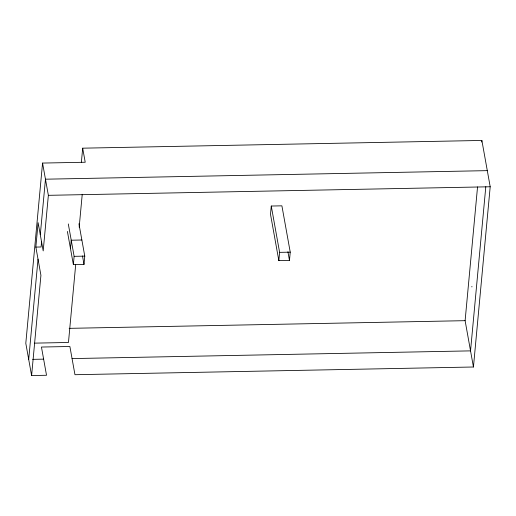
<?xml version="1.0" encoding="UTF-8"?>
<svg xmlns="http://www.w3.org/2000/svg" width="516" height="516" viewBox="0 0 516 516"><rect width="100%" height="100%" fill="white"/><g stroke="black" fill="none" stroke-linecap="round" stroke-linejoin="round"><path stroke-width="0.77" d="M82.683 148.176L85.217 162.243L42.557 163.069L25.8 343.301L31.605 375.551L46.524 375.267L41.448 347.042L69.886 346.494L74.962 374.713L473.443 366.999L490.2 186.766L481.867 140.449L82.683 148.176L81.347 162.598M31.605 375.551L40.925 275.305L35.849 247.087L38.113 222.667L43.196 250.892L48.362 195.325L42.557 163.069M28.703 359.426L38.023 259.18M40.293 234.761L45.46 179.194L487.298 170.641M41.602 241.469L41.087 246.983L35.849 247.087M70.466 248.454L71.227 240.211L81.87 240.005M78.942 223.75L84.772 256.13L84.005 264.373L73.362 264.579L74.13 256.336L68.306 223.95M75.684 264.779L68.46 342.476L34.656 343.134M79.187 227.13L82.237 194.287M271.268 206.039L270.5 214.282L278.834 260.599L289.47 260.399L290.237 252.15L281.904 205.832L271.268 206.039L279.601 252.356L278.834 260.599M473.443 366.999L465.11 320.675L477.545 186.908M481.718 142.048L481.867 140.449M485.808 186.663L470.54 350.874L72.059 358.588M48.362 195.325L490.2 186.766M74.13 256.336L84.772 256.13M279.601 252.356L290.237 252.15M471.579 286.78L472.101 286.767M69.15 328.344L465.11 320.675M32.631 359.355L43.621 359.142M287.915 251.763L289.47 260.399M82.483 255.93L84.005 264.373M67.396 231.426L73.362 264.579"/></g></svg>
